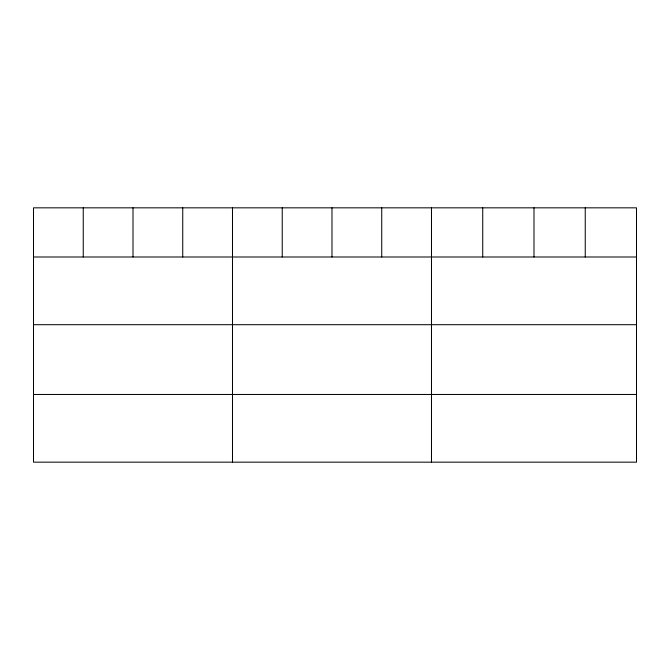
<?xml version="1.0" encoding="UTF-8"?>
<svg xmlns="http://www.w3.org/2000/svg" width="670" height="670" viewBox="0 0 670 670"><rect width="100%" height="100%" fill="white"/><g stroke="black" fill="none" stroke-linecap="round" stroke-linejoin="round"><path stroke-width="1" d="M636.5 256.995L636.5 462.166L33.5 462.166L33.5 207.834L636.5 207.834L636.5 256.995L33.5 256.995M33.5 324.699L636.5 324.699M33.5 394.463L636.5 394.463M585.245 207.834L585.245 256.995M533.99 207.834L533.99 256.995M482.735 207.834L482.735 256.995M431.48 207.834L431.48 462.166M381.733 207.834L381.733 256.995M331.985 207.834L331.985 256.995M282.238 207.834L282.238 256.995M232.49 207.834L232.49 462.166M182.743 207.834L182.743 256.995M132.995 207.834L132.995 256.995M83.248 207.834L83.248 256.995"/></g></svg>
